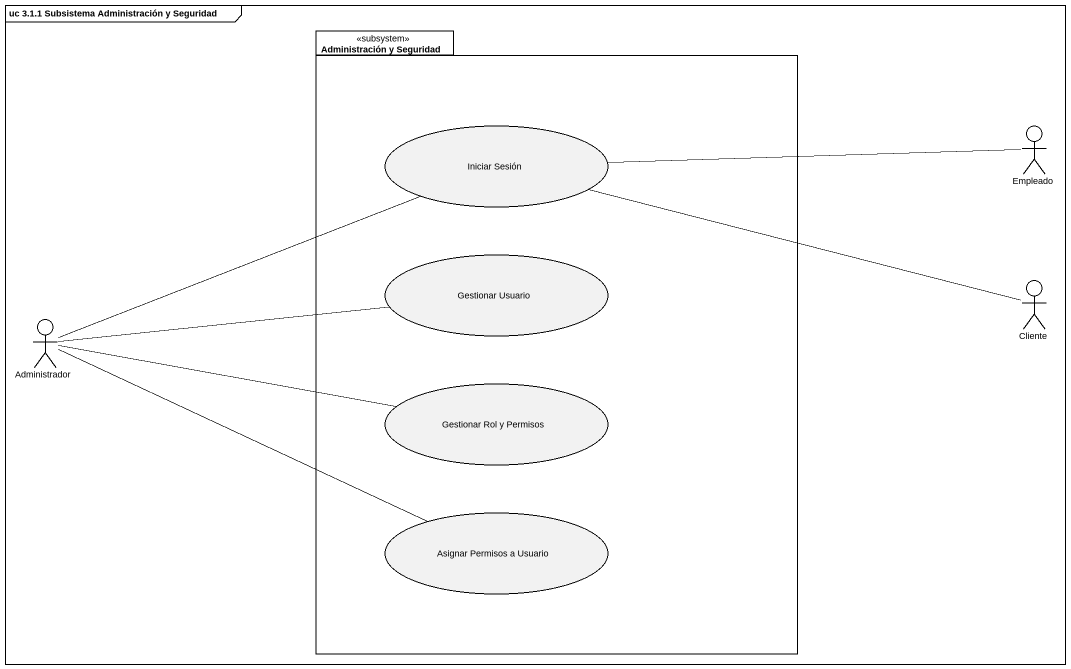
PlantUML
@startuml
mainframe uc 3.1.1 Subsistema Administración y Seguridad
package "Administración y Seguridad" as Administración_y_Seguridad <<subsystem>> {
  usecase "Iniciar Sesión" as Iniciar_Sesión
  usecase "Gestionar Usuario" as Gestionar_Usuario
  usecase "Gestionar Rol y Permisos" as Gestionar_Rol_y_Permisos
  usecase "Asignar Permisos a Usuario" as Asignar_Permisos_a_Usuario
}
actor Empleado
actor Cliente
actor Administrador
Empleado -left- Iniciar_Sesión
Cliente -left- Iniciar_Sesión
Administrador -right- Iniciar_Sesión
Administrador -right- Gestionar_Usuario
Administrador -right- Gestionar_Rol_y_Permisos
Administrador -right- Asignar_Permisos_a_Usuario
@enduml
